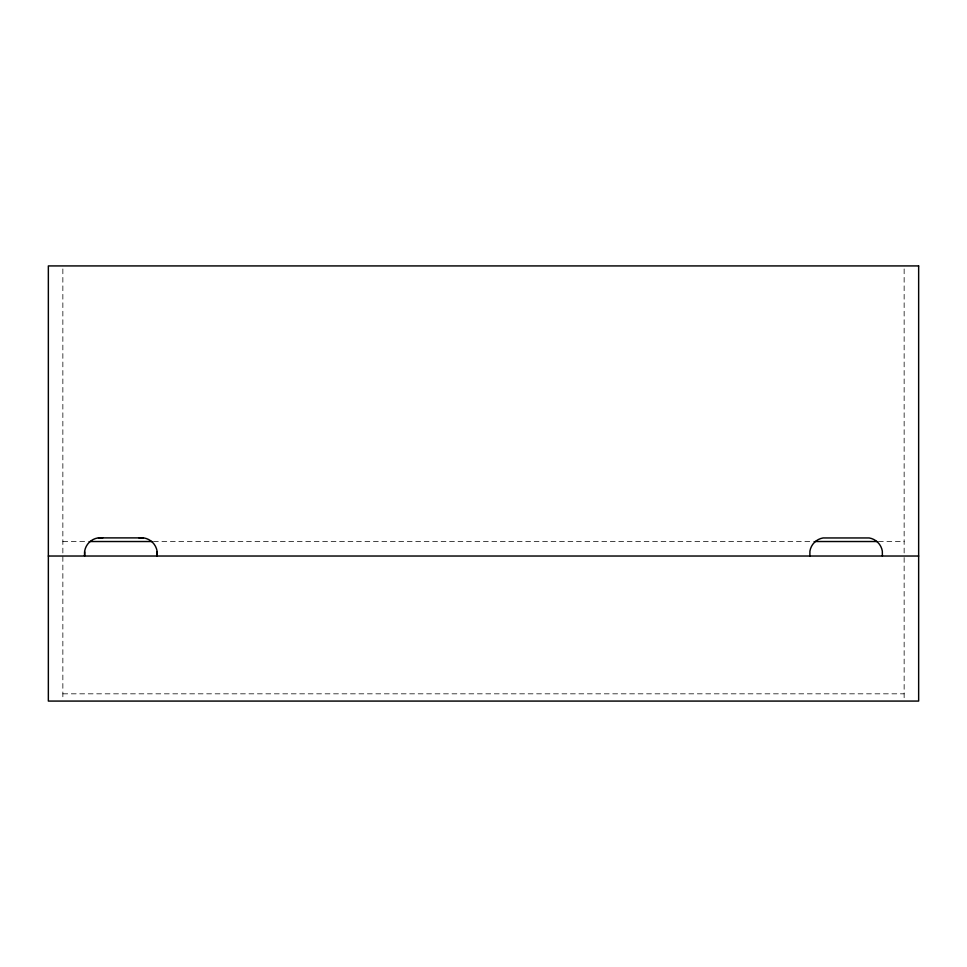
<?xml version="1.0" encoding="UTF-8"?>
<svg xmlns="http://www.w3.org/2000/svg" width="967" height="967" viewBox="0 0 967 967"><rect width="100%" height="100%" fill="white"/><g stroke="black" fill="none" stroke-linecap="round" stroke-linejoin="round"><path stroke-width="0.73" stroke-dasharray="4.83 3.63" d="M62.855 541.52L88.529 541.52M153.475 541.52L813.525 541.52M878.471 541.52L904.145 541.52M62.855 693.822L904.145 693.822M904.145 268.947L904.145 556.025M904.145 557.536L904.145 698.174M62.855 268.947L62.855 698.174"/><path stroke-width="1.45" d="M139.006 537.894L143.938 537.954A16.028 16.028 0 0 1 157.077 551.093L157.137 556.025L157.137 551.782M98.501 537.894L143.249 537.894M90.04 541.52L151.964 541.52M815.036 541.52L876.96 541.52M48.35 556.025L918.65 556.025M102.744 537.894L97.812 537.954A16.028 16.028 0 0 0 84.673 551.093L84.612 556.025L84.612 551.782M882.388 556.025L882.327 551.093A16.028 16.028 0 0 0 869.188 537.954L823.062 537.954A16.028 16.028 0 0 0 809.923 551.093L809.862 556.025M918.65 265.925L48.35 265.925L48.35 701.075L918.65 701.075L918.65 265.925"/></g></svg>
